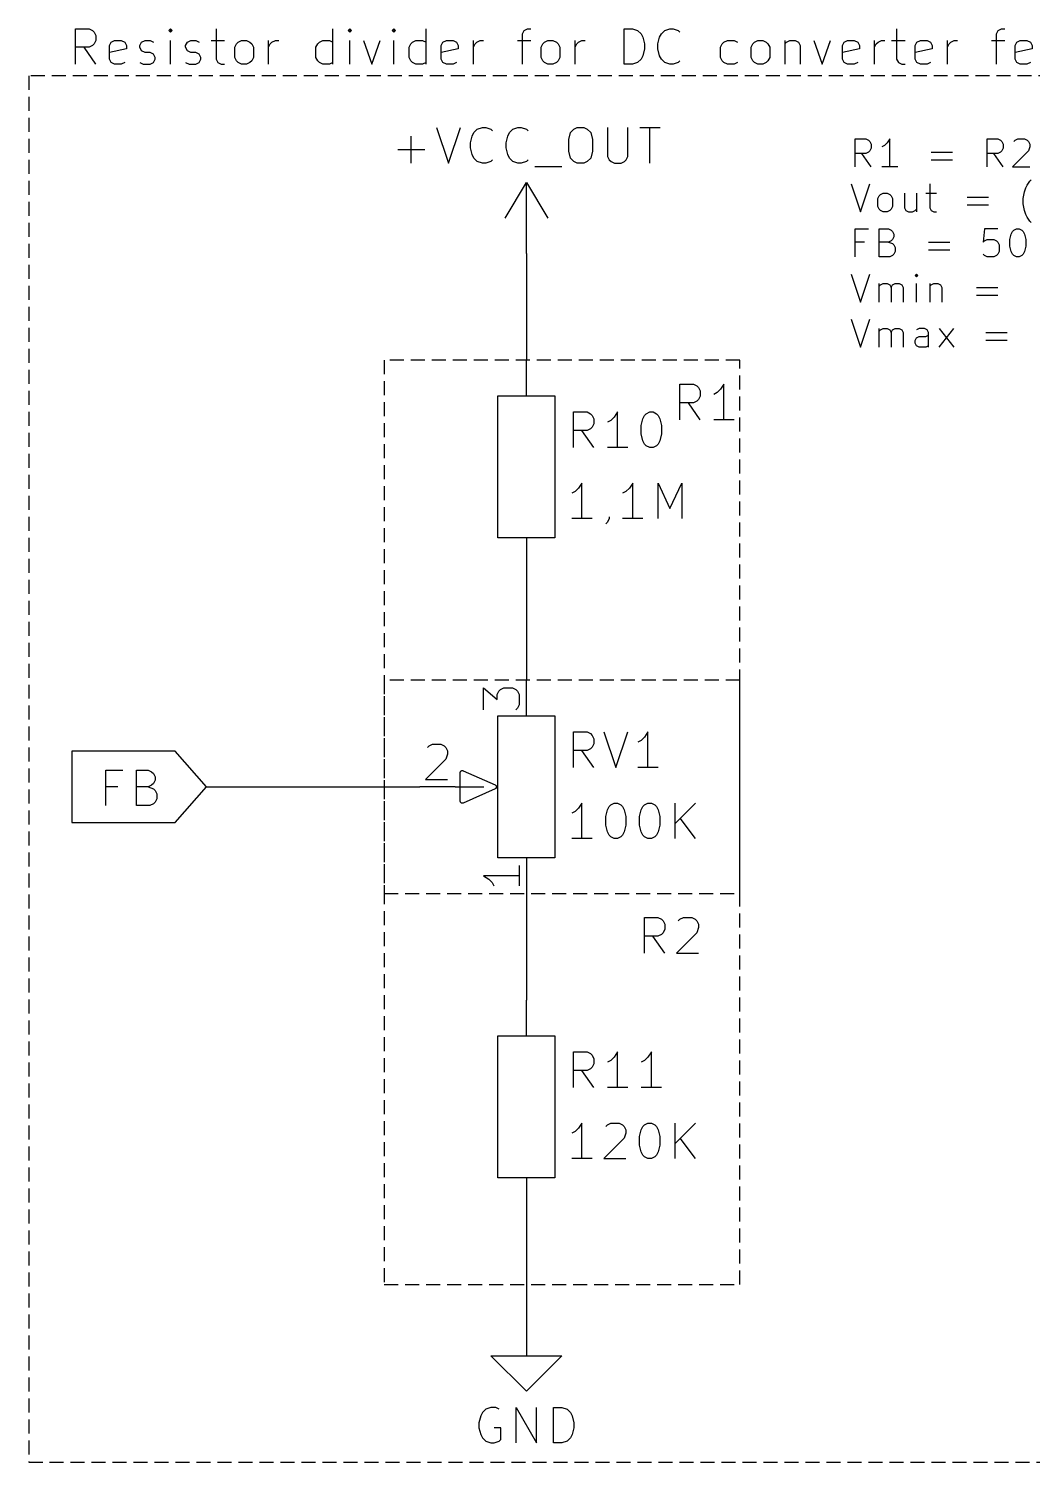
# Model space of a CAD drawing. Header units: millimetres. Extents: x 10 to 287, y -200 to -10.
# Drawn here: x 181.6 to 217.5, y -161.3 to -110.1 of the extents above; entities that cross this region are included whole.
import ezdxf

# ---------------------------------------------------------------- set-up
doc = ezdxf.new("R2010")
doc.units = ezdxf.units.MM
doc.linetypes.add('DASHED', pattern=[0.75, 0.5, -0.25])
for name, color, linetype in [('CYAN', 134, 'CONTINUOUS'), ('GREEN', 94, 'CONTINUOUS'), ('GREENNINE', 70, 'CONTINUOUS'), ('LIGHTBLUE', 172, 'CONTINUOUS'), ('ORANGEEIGHT', 31, 'CONTINUOUS'), ('RED', 14, 'CONTINUOUS')]:
    doc.layers.add(name, color=color, linetype=linetype)

msp = doc.modelspace()

# ---------------------------------------------------------------- linework, layer by layer
at = {"layer": 'CYAN', "linetype": 'CONTINUOUS'}
for p, q in [((196.1847, -113.6092), (196.608, -114.8792)), ((196.608, -114.8792), (197.0314, -113.6092)), ((197.5152, -113.7907), (197.6362, -113.6697)), ((197.6362, -113.6697), (197.8176, -113.6092)), ((197.8176, -113.6092), (197.9385, -113.6092)), ((197.9385, -113.6092), (198.12, -113.6697)), ((198.12, -113.6697), (198.1804, -113.7302)), ((198.7852, -113.7907), (198.9062, -113.6697)), ((198.9062, -113.6697), (199.0876, -113.6092)), ((199.0876, -113.6092), (199.2085, -113.6092)), ((199.2085, -113.6092), (199.39, -113.6697)), ((199.39, -113.6697), (199.4504, -113.7302)), ((200.9623, -113.7907), (201.0833, -113.6697)), ((201.0833, -113.6697), (201.2042, -113.6092)), ((201.2042, -113.6092), (201.4461, -113.6092)), ((201.4461, -113.6092), (201.5671, -113.6697)), ((201.5671, -113.6697), (201.688, -113.7907)), ((202.2928, -113.6092), (202.2928, -114.6373)), ((203.0185, -114.6373), (203.0185, -113.6092)), ((203.4419, -113.6092), (204.1676, -113.6092)), ((203.8048, -114.8792), (203.8048, -113.6092)), ((195.2775, -114.8792), (195.2775, -113.9116)), ((197.3943, -114.1535), (197.4547, -113.9116)), ((197.3943, -114.3349), (197.3943, -114.1535)), ((197.4547, -113.9116), (197.5152, -113.7907)), ((198.6643, -114.1535), (198.7247, -113.9116)), ((198.6643, -114.3349), (198.6643, -114.1535)), ((198.7247, -113.9116), (198.7852, -113.7907)), ((200.9019, -114.0326), (200.9623, -113.7907)), ((200.9019, -114.4559), (200.9019, -114.0326)), ((201.688, -113.7907), (201.7485, -114.0326)), ((201.7485, -114.0326), (201.7485, -114.4559)), ((194.7937, -114.3954), (195.7614, -114.3954)), ((197.4547, -114.5768), (197.3943, -114.3349)), ((197.5152, -114.6978), (197.4547, -114.5768)), ((197.6362, -114.8188), (197.5152, -114.6978)), ((198.7247, -114.5768), (198.6643, -114.3349)), ((198.7852, -114.6978), (198.7247, -114.5768)), ((198.9062, -114.8188), (198.7852, -114.6978)), ((200.9623, -114.6978), (200.9019, -114.4559)), ((201.0833, -114.8188), (200.9623, -114.6978)), ((201.688, -114.6978), (201.5671, -114.8188)), ((201.7485, -114.4559), (201.688, -114.6978)), ((202.2928, -114.6373), (202.3533, -114.7583)), ((202.9581, -114.7583), (203.0185, -114.6373)), ((197.8176, -114.8792), (197.6362, -114.8188)), ((197.9385, -114.8792), (197.8176, -114.8792)), ((198.12, -114.8188), (197.9385, -114.8792)), ((198.1804, -114.7583), (198.12, -114.8188)), ((199.0876, -114.8792), (198.9062, -114.8188)), ((199.2085, -114.8792), (199.0876, -114.8792)), ((199.39, -114.8188), (199.2085, -114.8792)), ((199.4504, -114.7583), (199.39, -114.8188)), ((199.6924, -115.0002), (200.66, -115.0002)), ((201.2042, -114.8792), (201.0833, -114.8188)), ((201.4461, -114.8792), (201.2042, -114.8792)), ((201.5671, -114.8188), (201.4461, -114.8792)), ((202.3533, -114.7583), (202.4138, -114.8188)), ((202.4138, -114.8188), (202.5347, -114.8792)), ((202.5347, -114.8792), (202.7766, -114.8792)), ((202.7766, -114.8792), (202.8976, -114.8188)), ((202.8976, -114.8188), (202.9581, -114.7583)), ((201.0735, -125.0392), (201.0735, -123.7692)), ((201.0735, -123.7692), (201.5573, -123.7692)), ((201.5573, -123.7692), (201.6783, -123.8297)), ((201.6783, -123.8297), (201.7388, -123.8902)), ((201.7388, -123.8902), (201.7992, -124.0111)), ((202.6459, -123.7692), (202.525, -123.9507)), ((202.6459, -125.0392), (202.6459, -123.7692)), ((203.553, -124.0111), (203.6135, -123.8902)), ((203.6135, -123.8902), (203.674, -123.8297)), ((203.674, -123.8297), (203.7949, -123.7692)), ((203.7949, -123.7692), (203.9159, -123.7692)), ((203.9159, -123.7692), (204.0368, -123.8297)), ((204.0368, -123.8297), (204.0973, -123.8902)), ((204.0973, -123.8902), (204.1578, -124.0111)), ((201.5573, -124.4345), (201.0735, -124.4345)), ((201.7992, -125.0392), (201.3759, -124.4345)), ((201.6783, -124.374), (201.5573, -124.4345)), ((201.7388, -124.3135), (201.6783, -124.374)), ((201.7992, -124.1926), (201.7388, -124.3135)), ((201.7992, -124.0111), (201.7992, -124.1926)), ((202.404, -124.0716), (202.2831, -124.1321)), ((202.525, -123.9507), (202.404, -124.0716)), ((203.4926, -124.253), (203.553, -124.0111)), ((203.4926, -124.5554), (203.4926, -124.253)), ((204.1578, -124.0111), (204.2183, -124.253)), ((204.2183, -124.253), (204.2183, -124.5554)), ((203.553, -124.7973), (203.4926, -124.5554)), ((203.6135, -124.9183), (203.553, -124.7973)), ((203.674, -124.9788), (203.6135, -124.9183)), ((204.0973, -124.9183), (204.0368, -124.9788)), ((204.1578, -124.7973), (204.0973, -124.9183)), ((204.2183, -124.5554), (204.1578, -124.7973)), ((203.0088, -125.0392), (202.2831, -125.0392)), ((203.7949, -125.0392), (203.674, -124.9788)), ((203.9159, -125.0392), (203.7949, -125.0392)), ((204.0368, -124.9788), (203.9159, -125.0392)), ((201.255, -126.4907), (201.134, -126.6116)), ((201.3759, -126.3092), (201.255, -126.4907)), ((201.3759, -127.5792), (201.3759, -126.3092)), ((203.0693, -126.4907), (202.9483, -126.6116)), ((203.1902, -126.3092), (203.0693, -126.4907)), ((203.1902, -127.5792), (203.1902, -126.3092)), ((204.0973, -127.5792), (204.0973, -126.3092)), ((204.0973, -126.3092), (204.5207, -127.2164)), ((204.5207, -127.2164), (204.944, -126.3092)), ((204.944, -126.3092), (204.944, -127.5792)), ((201.134, -126.6116), (201.0131, -126.6721)), ((202.9483, -126.6116), (202.8274, -126.6721)), ((202.3435, -127.5188), (202.3435, -127.5792)), ((201.7388, -127.5792), (201.0131, -127.5792)), ((202.283, -127.7002), (202.2226, -127.7607)), ((202.3435, -127.5792), (202.283, -127.7002)), ((203.5531, -127.5792), (202.8274, -127.5792)), ((201.0735, -136.4691), (201.0735, -135.1991)), ((201.0735, -135.1991), (201.5573, -135.1991)), ((201.5573, -135.1991), (201.6783, -135.2596)), ((202.1621, -135.1991), (202.5854, -136.4691)), ((202.5854, -136.4691), (203.0088, -135.1991)), ((203.7345, -135.1991), (203.6136, -135.3806)), ((203.7345, -136.4691), (203.7345, -135.1991)), ((201.6783, -135.2596), (201.7388, -135.3201)), ((201.7388, -135.3201), (201.7992, -135.441)), ((201.7992, -135.6225), (201.7388, -135.7434)), ((201.7992, -135.441), (201.7992, -135.6225)), ((203.4926, -135.5015), (203.3717, -135.562)), ((203.6136, -135.3806), (203.4926, -135.5015)), ((201.5573, -135.8644), (201.0735, -135.8644)), ((201.7992, -136.4691), (201.3759, -135.8644)), ((201.6783, -135.8039), (201.5573, -135.8644)), ((201.7388, -135.7434), (201.6783, -135.8039)), ((204.0974, -136.4691), (203.3717, -136.4691)), ((201.3759, -137.7391), (201.255, -137.9206)), ((201.3759, -139.0091), (201.3759, -137.7391)), ((202.404, -137.7996), (202.5249, -137.7391)), ((202.5249, -137.7391), (202.6459, -137.7391)), ((202.6459, -137.7391), (202.7668, -137.7996)), ((203.6135, -137.7996), (203.7344, -137.7391)), ((203.7344, -137.7391), (203.8554, -137.7391)), ((203.8554, -137.7391), (203.9763, -137.7996)), ((204.702, -139.0091), (204.702, -137.7391)), ((205.4277, -137.7391), (204.702, -138.4648)), ((201.134, -138.0415), (201.0131, -138.102)), ((201.255, -137.9206), (201.134, -138.0415)), ((202.2226, -138.2229), (202.283, -137.981)), ((202.2226, -138.5253), (202.2226, -138.2229)), ((202.283, -137.981), (202.3435, -137.8601)), ((202.3435, -137.8601), (202.404, -137.7996)), ((202.7668, -137.7996), (202.8273, -137.8601)), ((202.8273, -137.8601), (202.8878, -137.981)), ((202.8878, -137.981), (202.9483, -138.2229)), ((202.9483, -138.2229), (202.9483, -138.5253)), ((203.4321, -138.2229), (203.4925, -137.981)), ((203.4321, -138.5253), (203.4321, -138.2229)), ((203.4925, -137.981), (203.553, -137.8601)), ((203.553, -137.8601), (203.6135, -137.7996)), ((203.9763, -137.7996), (204.0368, -137.8601)), ((204.0368, -137.8601), (204.0973, -137.981)), ((204.0973, -137.981), (204.1578, -138.2229)), ((204.1578, -138.2229), (204.1578, -138.5253)), ((202.283, -138.7672), (202.2226, -138.5253)), ((202.3435, -138.8882), (202.283, -138.7672)), ((202.8878, -138.7672), (202.8273, -138.8882)), ((202.9483, -138.5253), (202.8878, -138.7672)), ((203.4925, -138.7672), (203.4321, -138.5253)), ((203.553, -138.8882), (203.4925, -138.7672)), ((204.0973, -138.7672), (204.0368, -138.8882)), ((204.1578, -138.5253), (204.0973, -138.7672)), ((205.4277, -139.0091), (204.8835, -138.2834)), ((201.7388, -139.0091), (201.0131, -139.0091)), ((202.404, -138.9487), (202.3435, -138.8882)), ((202.5249, -139.0091), (202.404, -138.9487)), ((202.6459, -139.0091), (202.5249, -139.0091)), ((202.7668, -138.9487), (202.6459, -139.0091)), ((202.8273, -138.8882), (202.7668, -138.9487)), ((203.6135, -138.9487), (203.553, -138.8882)), ((203.7344, -139.0091), (203.6135, -138.9487)), ((203.8554, -139.0091), (203.7344, -139.0091)), ((203.9763, -138.9487), (203.8554, -139.0091)), ((204.0368, -138.8882), (203.9763, -138.9487)), ((201.0735, -147.8992), (201.0735, -146.6292)), ((201.0735, -146.6292), (201.5573, -146.6292)), ((201.5573, -146.6292), (201.6783, -146.6897)), ((201.6783, -146.6897), (201.7388, -146.7502)), ((201.7388, -146.7502), (201.7992, -146.8711)), ((201.7992, -146.8711), (201.7992, -147.0526)), ((202.404, -146.9316), (202.2831, -146.9921)), ((202.525, -146.8107), (202.404, -146.9316)), ((202.6459, -146.6292), (202.525, -146.8107)), ((202.6459, -147.8992), (202.6459, -146.6292)), ((203.6135, -146.9316), (203.4926, -146.9921)), ((203.7345, -146.8107), (203.6135, -146.9316)), ((203.8554, -146.6292), (203.7345, -146.8107)), ((203.8554, -147.8992), (203.8554, -146.6292)), ((201.5573, -147.2945), (201.0735, -147.2945)), ((201.7992, -147.8992), (201.3759, -147.2945)), ((201.6783, -147.234), (201.5573, -147.2945)), ((201.7388, -147.1735), (201.6783, -147.234)), ((201.7992, -147.0526), (201.7388, -147.1735)), ((203.0088, -147.8992), (202.2831, -147.8992)), ((204.2183, -147.8992), (203.4926, -147.8992)), ((201.134, -149.4716), (201.0131, -149.5321)), ((201.255, -149.3507), (201.134, -149.4716)), ((201.3759, -149.1692), (201.255, -149.3507)), ((201.3759, -150.4392), (201.3759, -149.1692)), ((202.2226, -149.2902), (202.283, -149.2297)), ((202.283, -149.2297), (202.404, -149.1692)), ((202.404, -149.1692), (202.7064, -149.1692)), ((202.7064, -149.1692), (202.8273, -149.2297)), ((202.8273, -149.2297), (202.8878, -149.2902)), ((202.8878, -149.2902), (202.9483, -149.4111)), ((202.9483, -149.5321), (202.8878, -149.7135)), ((202.9483, -149.4111), (202.9483, -149.5321)), ((203.4321, -149.653), (203.4925, -149.4111)), ((203.4925, -149.4111), (203.553, -149.2902)), ((203.553, -149.2902), (203.6135, -149.2297)), ((203.6135, -149.2297), (203.7344, -149.1692)), ((203.7344, -149.1692), (203.8554, -149.1692)), ((203.8554, -149.1692), (203.9763, -149.2297)), ((203.9763, -149.2297), (204.0368, -149.2902)), ((204.0368, -149.2902), (204.0973, -149.4111)), ((204.0973, -149.4111), (204.1578, -149.653)), ((204.702, -150.4392), (204.702, -149.1692)), ((205.4277, -149.1692), (204.702, -149.8949)), ((202.8878, -149.7135), (202.1621, -150.4392)), ((203.4321, -149.9554), (203.4321, -149.653)), ((203.4925, -150.1973), (203.4321, -149.9554)), ((204.1578, -149.9554), (204.0973, -150.1973)), ((204.1578, -149.653), (204.1578, -149.9554)), ((205.4277, -150.4392), (204.8835, -149.7135)), ((201.7388, -150.4392), (201.0131, -150.4392)), ((202.1621, -150.4392), (202.9483, -150.4392)), ((203.553, -150.3183), (203.4925, -150.1973)), ((203.6135, -150.3788), (203.553, -150.3183)), ((203.7344, -150.4392), (203.6135, -150.3788)), ((203.8554, -150.4392), (203.7344, -150.4392)), ((203.9763, -150.3788), (203.8554, -150.4392)), ((204.0368, -150.3183), (203.9763, -150.3788)), ((204.0973, -150.1973), (204.0368, -150.3183)), ((197.7571, -159.6316), (197.6967, -159.8735)), ((197.8176, -159.5107), (197.7571, -159.6316)), ((197.9386, -159.3897), (197.8176, -159.5107)), ((198.12, -159.3292), (197.9386, -159.3897)), ((198.3014, -159.3292), (198.12, -159.3292)), ((198.4224, -159.3897), (198.3014, -159.3292)), ((199.0271, -160.5992), (199.0271, -159.3292)), ((199.0271, -159.3292), (199.7528, -160.5992)), ((199.7528, -160.5992), (199.7528, -159.3292)), ((200.3576, -160.5992), (200.3576, -159.3292)), ((200.3576, -159.3292), (200.66, -159.3292)), ((200.66, -159.3292), (200.8414, -159.3897)), ((200.8414, -159.3897), (200.9624, -159.5107)), ((200.9624, -159.5107), (201.0229, -159.6316)), ((201.0229, -159.6316), (201.0833, -159.8735)), ((197.6967, -159.8735), (197.6967, -160.0549)), ((197.6967, -160.0549), (197.7571, -160.2968)), ((197.7571, -160.2968), (197.8176, -160.4178)), ((198.4828, -160.0549), (198.2409, -160.0549)), ((198.4828, -160.4783), (198.4828, -160.0549)), ((201.0229, -160.2968), (200.9624, -160.4178)), ((201.0833, -160.0549), (201.0229, -160.2968)), ((201.0833, -159.8735), (201.0833, -160.0549)), ((197.8176, -160.4178), (197.9386, -160.5388)), ((197.9386, -160.5388), (198.12, -160.5992)), ((198.12, -160.5992), (198.2409, -160.5992)), ((198.2409, -160.5992), (198.4224, -160.5388)), ((198.4224, -160.5388), (198.4828, -160.4783)), ((200.66, -160.5992), (200.3576, -160.5992)), ((200.8414, -160.5388), (200.66, -160.5992)), ((200.9624, -160.4178), (200.8414, -160.5388))]:
    msp.add_line(p, q, dxfattribs=at)
at = {"layer": 'GREEN', "linetype": 'CONTINUOUS'}
for p, q in [((199.39, -118.11), (199.39, -121.92)), ((199.39, -129.54), (199.39, -133.35)), ((187.96, -137.16), (195.58, -137.16)), ((199.39, -140.97), (199.39, -144.78)), ((199.39, -152.4), (199.39, -156.21))]:
    msp.add_line(p, q, dxfattribs=at)
at = {"layer": 'GREENNINE', "linetype": 'DASHED'}
for p, q in [((194.31, -121.92), (194.31, -140.97)), ((207.01, -121.92), (194.31, -121.92)), ((207.01, -140.97), (207.01, -121.92)), ((194.31, -140.97), (207.01, -140.97))]:
    msp.add_line(p, q, dxfattribs=at)
at = {"layer": 'GREENNINE', "linetype": 'CONTINUOUS'}
for p, q in [((204.8767, -124.0462), (204.8767, -122.7762)), ((204.8767, -122.7762), (205.3605, -122.7762)), ((205.3605, -122.7762), (205.4815, -122.8367)), ((205.4815, -122.8367), (205.542, -122.8972)), ((205.542, -122.8972), (205.6024, -123.0181)), ((206.4491, -122.7762), (206.3282, -122.9577)), ((206.4491, -124.0462), (206.4491, -122.7762)), ((205.4815, -123.381), (205.3605, -123.4415)), ((205.542, -123.3205), (205.4815, -123.381)), ((205.6024, -123.1996), (205.542, -123.3205)), ((205.6024, -123.0181), (205.6024, -123.1996)), ((206.2072, -123.0786), (206.0863, -123.1391)), ((206.3282, -122.9577), (206.2072, -123.0786)), ((205.3605, -123.4415), (204.8767, -123.4415)), ((205.6024, -124.0462), (205.1791, -123.4415)), ((206.812, -124.0462), (206.0863, -124.0462))]:
    msp.add_line(p, q, dxfattribs=at)
at = {"layer": 'LIGHTBLUE', "linetype": 'CONTINUOUS'}
for p, q in [((183.2867, -111.3462), (183.2867, -110.0762)), ((183.2867, -110.0762), (183.7705, -110.0762)), ((183.7705, -110.0762), (183.8915, -110.1367)), ((186.6734, -110.0762), (186.613, -110.1367)), ((186.7339, -110.1367), (186.6734, -110.0762)), ((186.6734, -110.0762), (186.6734, -110.1972)), ((188.3063, -110.0762), (188.3063, -111.1648)), ((192.4791, -111.3462), (192.4791, -110.0762)), ((193.0838, -110.0762), (193.0234, -110.1367)), ((193.1443, -110.1367), (193.0838, -110.0762)), ((193.0838, -110.0762), (193.0838, -110.1972)), ((194.6562, -110.0762), (194.5958, -110.1367)), ((194.7167, -110.1367), (194.6562, -110.0762)), ((194.6562, -110.0762), (194.6562, -110.1972)), ((195.8053, -111.3462), (195.8053, -110.0762)), ((199.3129, -110.1367), (199.4339, -110.0762)), ((199.4339, -110.0762), (199.5548, -110.0762)), ((202.8809, -111.3462), (202.8809, -110.0762)), ((202.8809, -110.0762), (203.1833, -110.0762)), ((203.1833, -110.0762), (203.3647, -110.1367)), ((204.3324, -110.1367), (204.5138, -110.0762)), ((204.5138, -110.0762), (204.6347, -110.0762)), ((204.6347, -110.0762), (204.8162, -110.1367)), ((212.6175, -110.0762), (212.6175, -111.1648)), ((216.2461, -110.1367), (216.3671, -110.0762)), ((216.3671, -110.0762), (216.488, -110.0762)), ((183.8915, -110.1367), (183.952, -110.1972)), ((183.952, -110.6205), (183.8915, -110.681)), ((183.952, -110.1972), (184.0124, -110.3181)), ((184.0124, -110.4996), (183.952, -110.6205)), ((184.0124, -110.3181), (184.0124, -110.4996)), ((184.4963, -110.681), (184.5567, -110.56)), ((184.5567, -110.56), (184.6777, -110.4996)), ((184.6777, -110.4996), (184.9196, -110.4996)), ((184.9196, -110.4996), (185.0405, -110.56)), ((185.0405, -110.56), (185.101, -110.681)), ((185.5849, -110.681), (185.6453, -110.56)), ((185.6453, -110.56), (185.7663, -110.4996)), ((185.7663, -110.4996), (185.9477, -110.4996)), ((185.9477, -110.4996), (186.0687, -110.56)), ((186.613, -110.1367), (186.6734, -110.1972)), ((186.6734, -110.1972), (186.7339, -110.1367)), ((186.6734, -111.3462), (186.6734, -110.4996)), ((187.2178, -110.681), (187.2782, -110.56)), ((187.2782, -110.56), (187.3992, -110.4996)), ((187.3992, -110.4996), (187.5806, -110.4996)), ((187.5806, -110.4996), (187.7016, -110.56)), ((188.1249, -110.4996), (188.6087, -110.4996)), ((188.9716, -110.7415), (189.032, -110.6205)), ((189.032, -110.6205), (189.0925, -110.56)), ((189.0925, -110.56), (189.2135, -110.4996)), ((189.2135, -110.4996), (189.3949, -110.4996)), ((189.3949, -110.4996), (189.5158, -110.56)), ((189.5158, -110.56), (189.5763, -110.6205)), ((189.5763, -110.6205), (189.6368, -110.7415)), ((190.181, -111.3462), (190.181, -110.4996)), ((190.181, -110.7415), (190.2415, -110.6205)), ((190.2415, -110.6205), (190.302, -110.56)), ((190.302, -110.56), (190.4229, -110.4996)), ((190.4229, -110.4996), (190.5439, -110.4996)), ((191.8744, -110.7415), (191.9348, -110.6205)), ((191.9348, -110.6205), (191.9953, -110.56)), ((191.9953, -110.56), (192.1163, -110.4996)), ((192.1163, -110.4996), (192.3582, -110.4996)), ((192.3582, -110.4996), (192.4791, -110.56)), ((193.0234, -110.1367), (193.0838, -110.1972)), ((193.0838, -110.1972), (193.1443, -110.1367)), ((193.0838, -111.3462), (193.0838, -110.4996)), ((193.5677, -110.4996), (193.8701, -111.3462)), ((193.8701, -111.3462), (194.1724, -110.4996)), ((194.5958, -110.1367), (194.6562, -110.1972)), ((194.6562, -110.1972), (194.7167, -110.1367)), ((194.6562, -111.3462), (194.6562, -110.4996)), ((195.2006, -110.7415), (195.261, -110.6205)), ((195.261, -110.6205), (195.3215, -110.56)), ((195.3215, -110.56), (195.4425, -110.4996)), ((195.4425, -110.4996), (195.6844, -110.4996)), ((195.6844, -110.4996), (195.8053, -110.56)), ((196.3496, -110.681), (196.41, -110.56)), ((196.41, -110.56), (196.531, -110.4996)), ((196.531, -110.4996), (196.7729, -110.4996)), ((196.7729, -110.4996), (196.8938, -110.56)), ((196.8938, -110.56), (196.9543, -110.681)), ((197.4986, -111.3462), (197.4986, -110.4996)), ((197.4986, -110.7415), (197.5591, -110.6205)), ((197.5591, -110.6205), (197.6196, -110.56)), ((197.6196, -110.56), (197.7405, -110.4996)), ((197.7405, -110.4996), (197.8615, -110.4996)), ((199.071, -110.4996), (199.5548, -110.4996)), ((199.2524, -110.2577), (199.3129, -110.1367)), ((199.2524, -111.3462), (199.2524, -110.2577)), ((199.9177, -110.7415), (199.9781, -110.6205)), ((199.9781, -110.6205), (200.0386, -110.56)), ((200.0386, -110.56), (200.1596, -110.4996)), ((200.1596, -110.4996), (200.341, -110.4996)), ((200.341, -110.4996), (200.4619, -110.56)), ((200.4619, -110.56), (200.5224, -110.6205)), ((200.5224, -110.6205), (200.5829, -110.7415)), ((201.1271, -111.3462), (201.1271, -110.4996)), ((201.1271, -110.7415), (201.1876, -110.6205)), ((201.1876, -110.6205), (201.2481, -110.56)), ((201.2481, -110.56), (201.369, -110.4996)), ((201.369, -110.4996), (201.49, -110.4996)), ((203.3647, -110.1367), (203.4857, -110.2577)), ((203.4857, -110.2577), (203.5462, -110.3786)), ((203.5462, -110.3786), (203.6066, -110.6205)), ((203.6066, -110.6205), (203.6066, -110.8019)), ((204.0905, -110.6205), (204.1509, -110.3786)), ((204.0905, -110.8019), (204.0905, -110.6205)), ((204.1509, -110.3786), (204.2114, -110.2577)), ((204.2114, -110.2577), (204.3324, -110.1367)), ((204.8162, -110.1367), (204.8766, -110.1972)), ((206.3281, -110.7415), (206.3885, -110.6205)), ((206.3885, -110.6205), (206.449, -110.56)), ((206.449, -110.56), (206.57, -110.4996)), ((206.57, -110.4996), (206.8119, -110.4996)), ((206.8119, -110.4996), (206.9328, -110.56)), ((207.4167, -110.7415), (207.4771, -110.6205)), ((207.4771, -110.6205), (207.5376, -110.56)), ((207.5376, -110.56), (207.6586, -110.4996)), ((207.6586, -110.4996), (207.84, -110.4996)), ((207.84, -110.4996), (207.9609, -110.56)), ((207.9609, -110.56), (208.0214, -110.6205)), ((208.0214, -110.6205), (208.0819, -110.7415)), ((208.6261, -110.4996), (208.6261, -111.3462)), ((208.6261, -110.6205), (208.6866, -110.56)), ((208.6866, -110.56), (208.8076, -110.4996)), ((208.8076, -110.4996), (208.989, -110.4996)), ((208.989, -110.4996), (209.1099, -110.56)), ((209.1099, -110.56), (209.1704, -110.681)), ((209.6542, -110.4996), (209.9566, -111.3462)), ((209.9566, -111.3462), (210.2589, -110.4996)), ((210.6823, -110.681), (210.7427, -110.56)), ((210.7427, -110.56), (210.8637, -110.4996)), ((210.8637, -110.4996), (211.1056, -110.4996)), ((211.1056, -110.4996), (211.2265, -110.56)), ((211.2265, -110.56), (211.287, -110.681)), ((211.8313, -111.3462), (211.8313, -110.4996)), ((211.8313, -110.7415), (211.8918, -110.6205)), ((211.8918, -110.6205), (211.9523, -110.56)), ((211.9523, -110.56), (212.0732, -110.4996)), ((212.0732, -110.4996), (212.1942, -110.4996)), ((212.4361, -110.4996), (212.9199, -110.4996)), ((213.2828, -110.681), (213.3432, -110.56)), ((213.3432, -110.56), (213.4642, -110.4996)), ((213.4642, -110.4996), (213.7061, -110.4996)), ((213.7061, -110.4996), (213.827, -110.56)), ((213.827, -110.56), (213.8875, -110.681)), ((214.4318, -111.3462), (214.4318, -110.4996)), ((214.4318, -110.7415), (214.4923, -110.6205)), ((214.4923, -110.6205), (214.5528, -110.56)), ((214.5528, -110.56), (214.6737, -110.4996)), ((214.6737, -110.4996), (214.7947, -110.4996)), ((216.0042, -110.4996), (216.488, -110.4996)), ((216.1856, -110.2577), (216.2461, -110.1367)), ((216.1856, -111.3462), (216.1856, -110.2577)), ((216.8509, -110.681), (216.9113, -110.56)), ((216.9113, -110.56), (217.0323, -110.4996)), ((217.0323, -110.4996), (217.2742, -110.4996)), ((217.2742, -110.4996), (217.3951, -110.56)), ((217.3951, -110.56), (217.4556, -110.681)), ((183.7705, -110.7415), (183.2867, -110.7415)), ((184.0124, -111.3462), (183.5891, -110.7415)), ((183.8915, -110.681), (183.7705, -110.7415)), ((184.4963, -111.1648), (184.4963, -110.681)), ((185.101, -110.8019), (184.4963, -110.9229)), ((185.101, -110.681), (185.101, -110.8019)), ((185.5849, -110.7415), (185.5849, -110.681)), ((185.6453, -110.8624), (185.5849, -110.7415)), ((185.7663, -110.9229), (185.6453, -110.8624)), ((185.9477, -110.9229), (185.7663, -110.9229)), ((186.0687, -110.9834), (185.9477, -110.9229)), ((186.1291, -111.1043), (186.0687, -110.9834)), ((186.1291, -111.1648), (186.1291, -111.1043)), ((187.2178, -110.7415), (187.2178, -110.681)), ((187.2782, -110.8624), (187.2178, -110.7415)), ((187.3992, -110.9229), (187.2782, -110.8624)), ((187.5806, -110.9229), (187.3992, -110.9229)), ((187.7016, -110.9834), (187.5806, -110.9229)), ((187.762, -111.1043), (187.7016, -110.9834)), ((187.762, -111.1648), (187.762, -111.1043)), ((188.9716, -111.1043), (188.9716, -110.7415)), ((189.032, -111.2253), (188.9716, -111.1043)), ((189.6368, -111.1043), (189.5763, -111.2253)), ((189.6368, -110.7415), (189.6368, -111.1043)), ((191.8744, -111.1043), (191.8744, -110.7415)), ((191.9348, -111.2253), (191.8744, -111.1043)), ((195.2006, -111.1043), (195.2006, -110.7415)), ((195.261, -111.2253), (195.2006, -111.1043)), ((196.3496, -111.1648), (196.3496, -110.681)), ((196.9543, -110.8019), (196.3496, -110.9229)), ((196.9543, -110.681), (196.9543, -110.8019)), ((199.9177, -111.1043), (199.9177, -110.7415)), ((199.9781, -111.2253), (199.9177, -111.1043)), ((200.5829, -111.1043), (200.5224, -111.2253)), ((200.5829, -110.7415), (200.5829, -111.1043)), ((203.5462, -111.0438), (203.4857, -111.1648)), ((203.6066, -110.8019), (203.5462, -111.0438)), ((204.1509, -111.0438), (204.0905, -110.8019)), ((204.2114, -111.1648), (204.1509, -111.0438)), ((206.3281, -111.1043), (206.3281, -110.7415)), ((206.3885, -111.2253), (206.3281, -111.1043)), ((207.4167, -111.1043), (207.4167, -110.7415)), ((207.4771, -111.2253), (207.4167, -111.1043)), ((208.0819, -111.1043), (208.0214, -111.2253)), ((208.0819, -110.7415), (208.0819, -111.1043)), ((209.1704, -110.681), (209.1704, -111.3462)), ((210.6823, -111.1648), (210.6823, -110.681)), ((211.287, -110.8019), (210.6823, -110.9229)), ((211.287, -110.681), (211.287, -110.8019)), ((213.2828, -111.1648), (213.2828, -110.681)), ((213.8875, -110.8019), (213.2828, -110.9229)), ((213.8875, -110.681), (213.8875, -110.8019)), ((216.8509, -111.1648), (216.8509, -110.681)), ((217.4556, -110.8019), (216.8509, -110.9229)), ((217.4556, -110.681), (217.4556, -110.8019)), ((184.5567, -111.2858), (184.4963, -111.1648)), ((184.6777, -111.3462), (184.5567, -111.2858)), ((184.9196, -111.3462), (184.6777, -111.3462)), ((185.0405, -111.2858), (184.9196, -111.3462)), ((185.5849, -111.2858), (185.7058, -111.3462)), ((185.7058, -111.3462), (185.9477, -111.3462)), ((185.9477, -111.3462), (186.0687, -111.2858)), ((186.0687, -111.2858), (186.1291, -111.1648)), ((187.2178, -111.2858), (187.3387, -111.3462)), ((187.3387, -111.3462), (187.5806, -111.3462)), ((187.5806, -111.3462), (187.7016, -111.2858)), ((187.7016, -111.2858), (187.762, -111.1648)), ((188.3063, -111.1648), (188.3668, -111.2858)), ((188.3668, -111.2858), (188.4878, -111.3462)), ((188.4878, -111.3462), (188.6087, -111.3462)), ((189.0925, -111.2858), (189.032, -111.2253)), ((189.2135, -111.3462), (189.0925, -111.2858)), ((189.3949, -111.3462), (189.2135, -111.3462)), ((189.5158, -111.2858), (189.3949, -111.3462)), ((189.5763, -111.2253), (189.5158, -111.2858)), ((191.9953, -111.2858), (191.9348, -111.2253)), ((192.1163, -111.3462), (191.9953, -111.2858)), ((192.3582, -111.3462), (192.1163, -111.3462)), ((192.4791, -111.2858), (192.3582, -111.3462)), ((195.3215, -111.2858), (195.261, -111.2253)), ((195.4425, -111.3462), (195.3215, -111.2858)), ((195.6844, -111.3462), (195.4425, -111.3462)), ((195.8053, -111.2858), (195.6844, -111.3462)), ((196.41, -111.2858), (196.3496, -111.1648)), ((196.531, -111.3462), (196.41, -111.2858)), ((196.7729, -111.3462), (196.531, -111.3462)), ((196.8938, -111.2858), (196.7729, -111.3462)), ((200.0386, -111.2858), (199.9781, -111.2253)), ((200.1596, -111.3462), (200.0386, -111.2858)), ((200.341, -111.3462), (200.1596, -111.3462)), ((200.4619, -111.2858), (200.341, -111.3462)), ((200.5224, -111.2253), (200.4619, -111.2858)), ((203.1833, -111.3462), (202.8809, -111.3462)), ((203.3647, -111.2858), (203.1833, -111.3462)), ((203.4857, -111.1648), (203.3647, -111.2858)), ((204.3324, -111.2858), (204.2114, -111.1648)), ((204.5138, -111.3462), (204.3324, -111.2858)), ((204.6347, -111.3462), (204.5138, -111.3462)), ((204.8162, -111.2858), (204.6347, -111.3462)), ((204.8766, -111.2253), (204.8162, -111.2858)), ((206.449, -111.2858), (206.3885, -111.2253)), ((206.57, -111.3462), (206.449, -111.2858)), ((206.8119, -111.3462), (206.57, -111.3462)), ((206.9328, -111.2858), (206.8119, -111.3462)), ((207.5376, -111.2858), (207.4771, -111.2253)), ((207.6586, -111.3462), (207.5376, -111.2858)), ((207.84, -111.3462), (207.6586, -111.3462)), ((207.9609, -111.2858), (207.84, -111.3462)), ((208.0214, -111.2253), (207.9609, -111.2858)), ((210.7427, -111.2858), (210.6823, -111.1648)), ((210.8637, -111.3462), (210.7427, -111.2858)), ((211.1056, -111.3462), (210.8637, -111.3462)), ((211.2265, -111.2858), (211.1056, -111.3462)), ((212.6175, -111.1648), (212.678, -111.2858)), ((212.678, -111.2858), (212.799, -111.3462)), ((212.799, -111.3462), (212.9199, -111.3462)), ((213.3432, -111.2858), (213.2828, -111.1648)), ((213.4642, -111.3462), (213.3432, -111.2858)), ((213.7061, -111.3462), (213.4642, -111.3462)), ((213.827, -111.2858), (213.7061, -111.3462)), ((216.9113, -111.2858), (216.8509, -111.1648)), ((217.0323, -111.3462), (216.9113, -111.2858)), ((217.2742, -111.3462), (217.0323, -111.3462)), ((217.3951, -111.2858), (217.2742, -111.3462)), ((211.1402, -115.0119), (211.1402, -114.0119)), ((211.1402, -114.0119), (211.5212, -114.0119)), ((211.5212, -114.0119), (211.6164, -114.0595)), ((211.6164, -114.0595), (211.6641, -114.1071)), ((211.6641, -114.1071), (211.7117, -114.2023)), ((211.7117, -114.2023), (211.7117, -114.3452)), ((212.2831, -114.1547), (212.1879, -114.25)), ((212.3783, -114.0119), (212.2831, -114.1547)), ((212.3783, -115.0119), (212.3783, -114.0119)), ((215.8545, -115.0119), (215.8545, -114.0119)), ((215.8545, -114.0119), (216.2355, -114.0119)), ((216.2355, -114.0119), (216.3307, -114.0595)), ((216.3307, -114.0595), (216.3784, -114.1071)), ((216.3784, -114.1071), (216.426, -114.2023)), ((216.426, -114.2023), (216.426, -114.3452)), ((216.8069, -114.1071), (216.8545, -114.0595)), ((216.8545, -114.0595), (216.9498, -114.0119)), ((216.9498, -114.0119), (217.1879, -114.0119)), ((217.1879, -114.0119), (217.2831, -114.0595)), ((217.2831, -114.0595), (217.3307, -114.1071)), ((217.3307, -114.1071), (217.3784, -114.2023)), ((217.3784, -114.2023), (217.3784, -114.2976)), ((211.5212, -114.5357), (211.1402, -114.5357)), ((211.7117, -115.0119), (211.3783, -114.5357)), ((211.6164, -114.4881), (211.5212, -114.5357)), ((211.6641, -114.4404), (211.6164, -114.4881)), ((211.7117, -114.3452), (211.6641, -114.4404)), ((212.1879, -114.25), (212.0926, -114.2976)), ((213.8545, -114.4881), (214.6165, -114.4881)), ((216.2355, -114.5357), (215.8545, -114.5357)), ((216.426, -115.0119), (216.0926, -114.5357)), ((216.3307, -114.4881), (216.2355, -114.5357)), ((216.3784, -114.4404), (216.3307, -114.4881)), ((216.426, -114.3452), (216.3784, -114.4404)), ((217.3307, -114.4404), (216.7593, -115.0119)), ((217.3784, -114.2976), (217.3307, -114.4404)), ((212.6641, -115.0119), (212.0926, -115.0119)), ((214.6165, -114.7738), (213.8545, -114.7738)), ((216.7593, -115.0119), (217.3784, -115.0119)), ((210.9974, -115.6218), (211.3307, -116.6218)), ((211.3307, -116.6218), (211.6641, -115.6218)), ((213.8069, -115.6218), (213.8069, -116.4789)), ((217.2355, -115.7646), (217.2831, -115.6694)), ((217.2831, -115.6694), (217.3783, -115.5265)), ((217.3783, -115.5265), (217.426, -115.4789)), ((211.9497, -116.1456), (211.9973, -116.0503)), ((211.9497, -116.4313), (211.9497, -116.1456)), ((211.9973, -116.0503), (212.045, -116.0027)), ((212.045, -116.0027), (212.1402, -115.9551)), ((212.1402, -115.9551), (212.2831, -115.9551)), ((212.2831, -115.9551), (212.3783, -116.0027)), ((212.3783, -116.0027), (212.4259, -116.0503)), ((212.4259, -116.0503), (212.4735, -116.1456)), ((212.4735, -116.1456), (212.4735, -116.4313)), ((212.9021, -115.9551), (212.9021, -116.4789)), ((213.3307, -115.9551), (213.3307, -116.6218)), ((213.6641, -115.9551), (214.045, -115.9551)), ((215.1402, -116.098), (215.9022, -116.098)), ((217.1402, -116.1456), (217.1879, -115.9075)), ((217.1402, -116.3361), (217.1402, -116.1456)), ((217.1879, -115.9075), (217.2355, -115.7646)), ((211.9973, -116.5265), (211.9497, -116.4313)), ((212.045, -116.5742), (211.9973, -116.5265)), ((212.1402, -116.6218), (212.045, -116.5742)), ((212.2831, -116.6218), (212.1402, -116.6218)), ((212.3783, -116.5742), (212.2831, -116.6218)), ((212.4259, -116.5265), (212.3783, -116.5742)), ((212.4735, -116.4313), (212.4259, -116.5265)), ((212.9021, -116.4789), (212.9498, -116.5742)), ((212.9498, -116.5742), (213.045, -116.6218)), ((213.045, -116.6218), (213.1879, -116.6218)), ((213.1879, -116.6218), (213.2831, -116.5742)), ((213.2831, -116.5742), (213.3307, -116.5265)), ((213.8069, -116.4789), (213.8546, -116.5742)), ((213.8546, -116.5742), (213.9498, -116.6218)), ((213.9498, -116.6218), (214.045, -116.6218)), ((215.9022, -116.3837), (215.1402, -116.3837)), ((217.1879, -116.5742), (217.1402, -116.3361)), ((217.2355, -116.717), (217.1879, -116.5742)), ((217.2831, -116.8122), (217.2355, -116.717)), ((211.1402, -118.2317), (211.1402, -117.2317)), ((211.1402, -117.2317), (211.6164, -117.2317)), ((211.9973, -118.2317), (211.9973, -117.2317)), ((211.9973, -117.2317), (212.3307, -117.2317)), ((212.3307, -117.2317), (212.4259, -117.2793)), ((212.4259, -117.2793), (212.4735, -117.3269)), ((215.7592, -117.2317), (215.7116, -117.7079)), ((216.2354, -117.2317), (215.7592, -117.2317)), ((216.7593, -117.3269), (216.8069, -117.2793)), ((216.8069, -117.2793), (216.9021, -117.2317)), ((216.9021, -117.2317), (216.9974, -117.2317)), ((216.9974, -117.2317), (217.0926, -117.2793)), ((217.0926, -117.2793), (217.1402, -117.3269)), ((217.3783, -116.9551), (217.2831, -116.8122)), ((217.426, -117.0027), (217.3783, -116.9551)), ((211.4736, -117.7079), (211.1402, -117.7079)), ((212.3307, -117.7079), (211.9973, -117.7079)), ((212.4259, -117.6602), (212.3307, -117.7079)), ((212.3307, -117.7079), (212.4735, -117.7555)), ((212.4735, -117.6126), (212.4259, -117.6602)), ((212.4735, -117.3269), (212.5212, -117.4221)), ((212.5212, -117.5174), (212.4735, -117.6126)), ((212.4735, -117.7555), (212.5212, -117.8031)), ((212.5212, -117.4221), (212.5212, -117.5174)), ((213.7592, -117.7079), (214.5212, -117.7079)), ((215.7116, -117.7079), (215.7592, -117.6602)), ((215.7592, -117.6602), (215.8545, -117.6126)), ((215.8545, -117.6126), (216.0926, -117.6126)), ((216.0926, -117.6126), (216.1878, -117.6602)), ((216.1878, -117.6602), (216.2354, -117.7079)), ((216.2354, -117.7079), (216.2831, -117.8031)), ((216.664, -117.6126), (216.7116, -117.4221)), ((216.664, -117.8507), (216.664, -117.6126)), ((216.7116, -117.4221), (216.7593, -117.3269)), ((217.1402, -117.3269), (217.1878, -117.4221)), ((217.1878, -117.4221), (217.2355, -117.6126)), ((217.2355, -117.6126), (217.2355, -117.8507)), ((212.3783, -118.2317), (211.9973, -118.2317)), ((212.4735, -118.1841), (212.3783, -118.2317)), ((212.5212, -118.1364), (212.4735, -118.1841)), ((212.5212, -117.8031), (212.5688, -117.8983)), ((212.5688, -118.0412), (212.5212, -118.1364)), ((212.5688, -117.8983), (212.5688, -118.0412)), ((214.5212, -117.9936), (213.7592, -117.9936)), ((215.7592, -118.1841), (215.7116, -118.1364)), ((215.8545, -118.2317), (215.7592, -118.1841)), ((216.0926, -118.2317), (215.8545, -118.2317)), ((216.1878, -118.1841), (216.0926, -118.2317)), ((216.2354, -118.1364), (216.1878, -118.1841)), ((216.2831, -118.0412), (216.2354, -118.1364)), ((216.2831, -117.8031), (216.2831, -118.0412)), ((216.7116, -118.0412), (216.664, -117.8507)), ((216.7593, -118.1364), (216.7116, -118.0412)), ((216.8069, -118.1841), (216.7593, -118.1364)), ((216.9021, -118.2317), (216.8069, -118.1841)), ((216.9974, -118.2317), (216.9021, -118.2317)), ((217.0926, -118.1841), (216.9974, -118.2317)), ((217.1402, -118.1364), (217.0926, -118.1841)), ((217.1878, -118.0412), (217.1402, -118.1364)), ((217.2355, -117.8507), (217.1878, -118.0412)), ((210.9974, -118.8416), (211.3307, -119.8416)), ((211.3307, -119.8416), (211.6641, -118.8416)), ((211.9973, -119.8416), (211.9973, -119.1749)), ((211.9973, -119.2701), (212.045, -119.2225)), ((212.045, -119.2225), (212.1402, -119.1749)), ((212.1402, -119.1749), (212.2831, -119.1749)), ((212.2831, -119.1749), (212.3783, -119.2225)), ((212.3783, -119.2225), (212.4259, -119.3178)), ((212.4259, -119.3178), (212.4735, -119.2225)), ((212.4259, -119.3178), (212.4259, -119.8416)), ((212.4735, -119.2225), (212.5688, -119.1749)), ((212.5688, -119.1749), (212.7116, -119.1749)), ((212.7116, -119.1749), (212.8069, -119.2225)), ((212.8069, -119.2225), (212.8545, -119.3178)), ((212.8545, -119.3178), (212.8545, -119.8416)), ((213.3306, -118.8416), (213.283, -118.8892)), ((213.283, -118.8892), (213.3306, -118.9368)), ((213.3783, -118.8892), (213.3306, -118.8416)), ((213.3306, -118.8416), (213.3306, -118.9368)), ((213.3306, -118.9368), (213.3783, -118.8892)), ((213.3306, -119.8416), (213.3306, -119.1749)), ((213.8068, -119.1749), (213.8068, -119.8416)), ((213.8068, -119.2701), (213.8545, -119.2225)), ((213.8545, -119.2225), (213.9497, -119.1749)), ((213.9497, -119.1749), (214.0926, -119.1749)), ((214.0926, -119.1749), (214.1878, -119.2225)), ((214.1878, -119.2225), (214.2354, -119.3178)), ((214.2354, -119.3178), (214.2354, -119.8416)), ((215.4735, -119.3178), (216.2355, -119.3178)), ((216.2355, -119.6035), (215.4735, -119.6035)), ((210.9974, -120.4515), (211.3307, -121.4515)), ((211.3307, -121.4515), (211.6641, -120.4515)), ((211.9973, -121.4515), (211.9973, -120.7848)), ((211.9973, -120.88), (212.045, -120.8324)), ((212.045, -120.8324), (212.1402, -120.7848)), ((212.1402, -120.7848), (212.2831, -120.7848)), ((212.2831, -120.7848), (212.3783, -120.8324)), ((212.3783, -120.8324), (212.4259, -120.9277)), ((212.4259, -120.9277), (212.4735, -120.8324)), ((212.4735, -120.8324), (212.5688, -120.7848)), ((212.5688, -120.7848), (212.7116, -120.7848)), ((212.7116, -120.7848), (212.8069, -120.8324)), ((212.8069, -120.8324), (212.8545, -120.9277)), ((213.4259, -120.7848), (213.3306, -120.8324)), ((213.6164, -120.7848), (213.4259, -120.7848)), ((213.7116, -120.8324), (213.6164, -120.7848)), ((213.7592, -120.9277), (213.7116, -120.8324)), ((214.1402, -121.4515), (214.664, -120.7848)), ((214.1402, -120.7848), (214.664, -121.4515)), ((212.4259, -120.9277), (212.4259, -121.4515)), ((212.8545, -120.9277), (212.8545, -121.4515)), ((213.283, -121.2134), (213.3306, -121.1181)), ((213.283, -121.3086), (213.283, -121.2134)), ((213.3306, -121.4039), (213.283, -121.3086)), ((213.3306, -121.1181), (213.4259, -121.0705)), ((213.4259, -121.0705), (213.664, -121.0705)), ((213.664, -121.0705), (213.7592, -121.0229)), ((213.7592, -121.4515), (213.7592, -120.9277)), ((215.8068, -120.9277), (216.5688, -120.9277)), ((216.5688, -121.2134), (215.8068, -121.2134)), ((213.4259, -121.4515), (213.3306, -121.4039)), ((213.664, -121.4515), (213.4259, -121.4515)), ((213.7592, -121.4039), (213.664, -121.4515))]:
    msp.add_line(p, q, dxfattribs=at)
at = {"layer": 'LIGHTBLUE', "linetype": 'DASHED'}
for p, q in [((181.61, -111.76), (181.61, -161.29)), ((281.94, -111.76), (181.61, -111.76)), ((181.61, -161.29), (281.94, -161.29))]:
    msp.add_line(p, q, dxfattribs=at)
at = {"layer": 'ORANGEEIGHT', "linetype": 'DASHED'}
for p, q in [((194.31, -133.35), (194.31, -154.94)), ((207.01, -133.35), (194.31, -133.35)), ((207.01, -154.94), (207.01, -133.35)), ((194.31, -154.94), (207.01, -154.94))]:
    msp.add_line(p, q, dxfattribs=at)
at = {"layer": 'ORANGEEIGHT', "linetype": 'CONTINUOUS'}
for p, q in [((203.6067, -143.0962), (203.6067, -141.8262)), ((203.6067, -141.8262), (204.0905, -141.8262)), ((204.0905, -141.8262), (204.2115, -141.8867)), ((204.8767, -141.8867), (204.9977, -141.8262)), ((204.9977, -141.8262), (205.3001, -141.8262)), ((205.3001, -141.8262), (205.421, -141.8867)), ((204.2115, -141.8867), (204.272, -141.9472)), ((204.272, -142.3705), (204.2115, -142.431)), ((204.272, -141.9472), (204.3324, -142.0681)), ((204.3324, -142.2496), (204.272, -142.3705)), ((204.3324, -142.0681), (204.3324, -142.2496)), ((205.4815, -142.3705), (204.7558, -143.0962)), ((204.8163, -141.9472), (204.8767, -141.8867)), ((205.421, -141.8867), (205.4815, -141.9472)), ((205.4815, -141.9472), (205.542, -142.0681)), ((205.542, -142.1891), (205.4815, -142.3705)), ((205.542, -142.0681), (205.542, -142.1891)), ((204.0905, -142.4915), (203.6067, -142.4915)), ((204.3324, -143.0962), (203.9091, -142.4915)), ((204.2115, -142.431), (204.0905, -142.4915)), ((204.7558, -143.0962), (205.542, -143.0962))]:
    msp.add_line(p, q, dxfattribs=at)
at = {"layer": 'RED', "linetype": 'CONTINUOUS'}
for p, q in [((198.628, -116.84), (199.39, -115.57)), ((199.39, -115.57), (200.152, -116.84)), ((199.39, -118.11), (199.39, -115.57)), ((199.39, -123.19), (199.39, -121.92)), ((198.374, -128.27), (198.374, -123.19)), ((198.374, -123.19), (200.406, -123.19)), ((200.406, -123.19), (200.406, -128.27)), ((200.406, -128.27), (198.374, -128.27)), ((199.39, -128.27), (199.39, -129.54)), ((197.8629, -134.4082), (197.8629, -133.622)), ((197.8629, -133.622), (198.3467, -134.0454)), ((198.4677, -133.6825), (198.5886, -133.622)), ((198.5886, -133.622), (198.891, -133.622)), ((198.891, -133.622), (199.012, -133.6825)), ((199.39, -134.62), (199.39, -133.35)), ((198.3467, -133.8639), (198.4072, -133.743)), ((198.3467, -134.0454), (198.3467, -133.8639)), ((198.4072, -133.743), (198.4677, -133.6825)), ((199.012, -133.6825), (199.0725, -133.743)), ((199.0725, -133.743), (199.1329, -133.8639)), ((199.1329, -133.8639), (199.1329, -134.2268)), ((198.374, -139.7), (198.374, -134.62)), ((198.374, -134.62), (200.406, -134.62)), ((199.0725, -134.3477), (199.012, -134.4082)), ((199.1329, -134.2268), (199.0725, -134.3477)), ((200.406, -134.62), (200.406, -139.7)), ((195.8522, -135.7539), (195.9126, -135.6934)), ((195.9126, -135.6934), (196.0336, -135.6329)), ((196.0336, -135.6329), (196.336, -135.6329)), ((196.336, -135.6329), (196.4569, -135.6934)), ((196.4569, -135.6934), (196.5174, -135.7539)), ((186.8487, -135.8896), (183.156, -135.8896)), ((183.156, -135.8896), (183.156, -137.16)), ((187.96, -137.16), (186.8487, -135.8896)), ((196.5174, -136.1772), (195.7917, -136.9029)), ((196.5174, -135.7539), (196.5779, -135.8748)), ((196.5779, -135.9958), (196.5174, -136.1772)), ((196.5779, -135.8748), (196.5779, -135.9958)), ((184.3705, -137.83), (184.3705, -136.56)), ((184.3705, -136.56), (184.9753, -136.56)), ((185.4591, -137.83), (185.4591, -136.56)), ((185.4591, -136.56), (185.8825, -136.56)), ((185.8825, -136.56), (186.0034, -136.6205)), ((186.0034, -136.6205), (186.0639, -136.681)), ((186.0639, -136.681), (186.1244, -136.8019)), ((197.0278, -136.652), (197.0293, -136.6371)), ((197.0278, -137.668), (197.0278, -136.652)), ((197.0293, -136.6371), (197.0296, -136.6361)), ((197.0296, -136.6361), (197.0297, -136.6353)), ((197.0297, -136.6353), (197.0346, -136.6241)), ((197.0346, -136.6241), (197.0406, -136.6097)), ((197.0406, -136.6097), (197.0414, -136.6088)), ((197.0414, -136.6088), (197.0418, -136.608)), ((197.0418, -136.608), (197.0525, -136.5978)), ((197.0525, -136.5978), (197.0617, -136.5886)), ((197.0617, -136.5886), (197.0624, -136.5882)), ((197.0624, -136.5882), (197.0632, -136.5876)), ((197.0632, -136.5876), (197.0763, -136.5825)), ((197.0763, -136.5825), (197.0891, -136.5773)), ((197.0891, -136.5773), (197.0901, -136.5773)), ((197.0901, -136.5773), (197.0911, -136.5769)), ((197.0911, -136.5769), (197.1059, -136.5773)), ((197.1059, -136.5773), (197.1189, -136.5773)), ((197.1189, -136.5773), (197.1198, -136.5776)), ((197.1198, -136.5776), (197.1207, -136.5777)), ((197.1207, -136.5777), (197.1349, -136.5824)), ((197.1349, -136.5824), (198.2779, -137.0904)), ((183.156, -137.16), (183.156, -138.4304)), ((184.7939, -137.1648), (184.3705, -137.1648)), ((185.8825, -137.1648), (185.4591, -137.1648)), ((186.0034, -137.1043), (185.8825, -137.1648)), ((185.8825, -137.1648), (186.0639, -137.2253)), ((186.0639, -137.0438), (186.0034, -137.1043)), ((186.1244, -136.9229), (186.0639, -137.0438)), ((186.0639, -137.2253), (186.1244, -137.2857)), ((186.1244, -136.8019), (186.1244, -136.9229)), ((186.8487, -138.4304), (187.96, -137.16)), ((196.85, -137.16), (195.58, -137.16)), ((195.7917, -136.9029), (196.5779, -136.9029)), ((196.85, -137.16), (197.866, -137.16)), ((198.2779, -137.2296), (197.1349, -137.7376)), ((198.2779, -137.0904), (198.2854, -137.0947)), ((198.2854, -137.2252), (198.2779, -137.2296)), ((198.2854, -137.0947), (198.2878, -137.0956)), ((198.2878, -137.2244), (198.2854, -137.2252)), ((198.2878, -137.0956), (198.2889, -137.0966)), ((198.2889, -137.2233), (198.2878, -137.2244)), ((198.2889, -137.0966), (198.2909, -137.0978)), ((198.2909, -137.2222), (198.2889, -137.2233)), ((198.2909, -137.0978), (198.2992, -137.1064)), ((198.2992, -137.2135), (198.2909, -137.2222)), ((198.2992, -137.1064), (198.3092, -137.116)), ((198.3092, -137.204), (198.2992, -137.2135)), ((198.3092, -137.116), (198.3099, -137.1176)), ((198.3099, -137.2023), (198.3092, -137.204)), ((198.3099, -137.1176), (198.3114, -137.1192)), ((198.3114, -137.2008), (198.3099, -137.2023)), ((198.3114, -137.1192), (198.3164, -137.1322)), ((198.3164, -137.1877), (198.3114, -137.2008)), ((198.3164, -137.1322), (198.3213, -137.1433)), ((198.3213, -137.1767), (198.3164, -137.1877)), ((198.3213, -137.1433), (198.3213, -137.1451)), ((198.3213, -137.1451), (198.3221, -137.1471)), ((198.3221, -137.1729), (198.3213, -137.1748)), ((198.3213, -137.1748), (198.3213, -137.1767)), ((198.3221, -137.1471), (198.3217, -137.16)), ((198.3217, -137.16), (198.3221, -137.1729)), ((186.1244, -137.7091), (186.0639, -137.7696)), ((186.1244, -137.2857), (186.1848, -137.4067)), ((186.1848, -137.5881), (186.1244, -137.7091)), ((186.1848, -137.4067), (186.1848, -137.5881)), ((197.0293, -137.6829), (197.0278, -137.668)), ((197.0296, -137.6838), (197.0293, -137.6829)), ((197.0297, -137.6847), (197.0296, -137.6838)), ((197.0346, -137.6958), (197.0297, -137.6847)), ((197.0406, -137.7103), (197.0346, -137.6958)), ((197.0414, -137.7111), (197.0406, -137.7103)), ((197.0418, -137.712), (197.0414, -137.7111)), ((197.0525, -137.7222), (197.0418, -137.712)), ((197.0617, -137.7314), (197.0525, -137.7222)), ((197.0624, -137.7317), (197.0617, -137.7314)), ((197.0632, -137.7324), (197.0624, -137.7317)), ((197.0763, -137.7374), (197.0632, -137.7324)), ((197.0891, -137.7427), (197.0763, -137.7374)), ((197.0901, -137.7427), (197.0891, -137.7427)), ((197.0911, -137.7431), (197.0901, -137.7427)), ((197.1059, -137.7427), (197.0911, -137.7431)), ((197.1189, -137.7427), (197.1059, -137.7427)), ((197.1198, -137.7423), (197.1189, -137.7427)), ((197.1207, -137.7423), (197.1198, -137.7423)), ((197.1349, -137.7376), (197.1207, -137.7423)), ((185.9429, -137.83), (185.4591, -137.83)), ((186.0639, -137.7696), (185.9429, -137.83)), ((183.156, -138.4304), (186.8487, -138.4304)), ((200.406, -139.7), (198.374, -139.7)), ((199.39, -139.7), (199.39, -140.97)), ((199.1329, -139.972), (199.1329, -140.6977)), ((199.1329, -140.3349), (197.8629, -140.3349)), ((197.8629, -140.3349), (198.0444, -140.4558)), ((198.0444, -140.4558), (198.1653, -140.5768)), ((198.1653, -140.5768), (198.2258, -140.6977)), ((199.39, -146.05), (199.39, -144.78)), ((198.374, -151.13), (198.374, -146.05)), ((198.374, -146.05), (200.406, -146.05)), ((200.406, -146.05), (200.406, -151.13)), ((200.406, -151.13), (198.374, -151.13)), ((199.39, -151.13), (199.39, -152.4)), ((199.39, -156.21), (199.39, -157.48)), ((199.39, -158.75), (198.12, -157.48)), ((198.12, -157.48), (199.39, -157.48)), ((199.39, -157.48), (200.66, -157.48)), ((200.66, -157.48), (199.39, -158.75))]:
    msp.add_line(p, q, dxfattribs=at)

doc.saveas('drawing.dxf')
